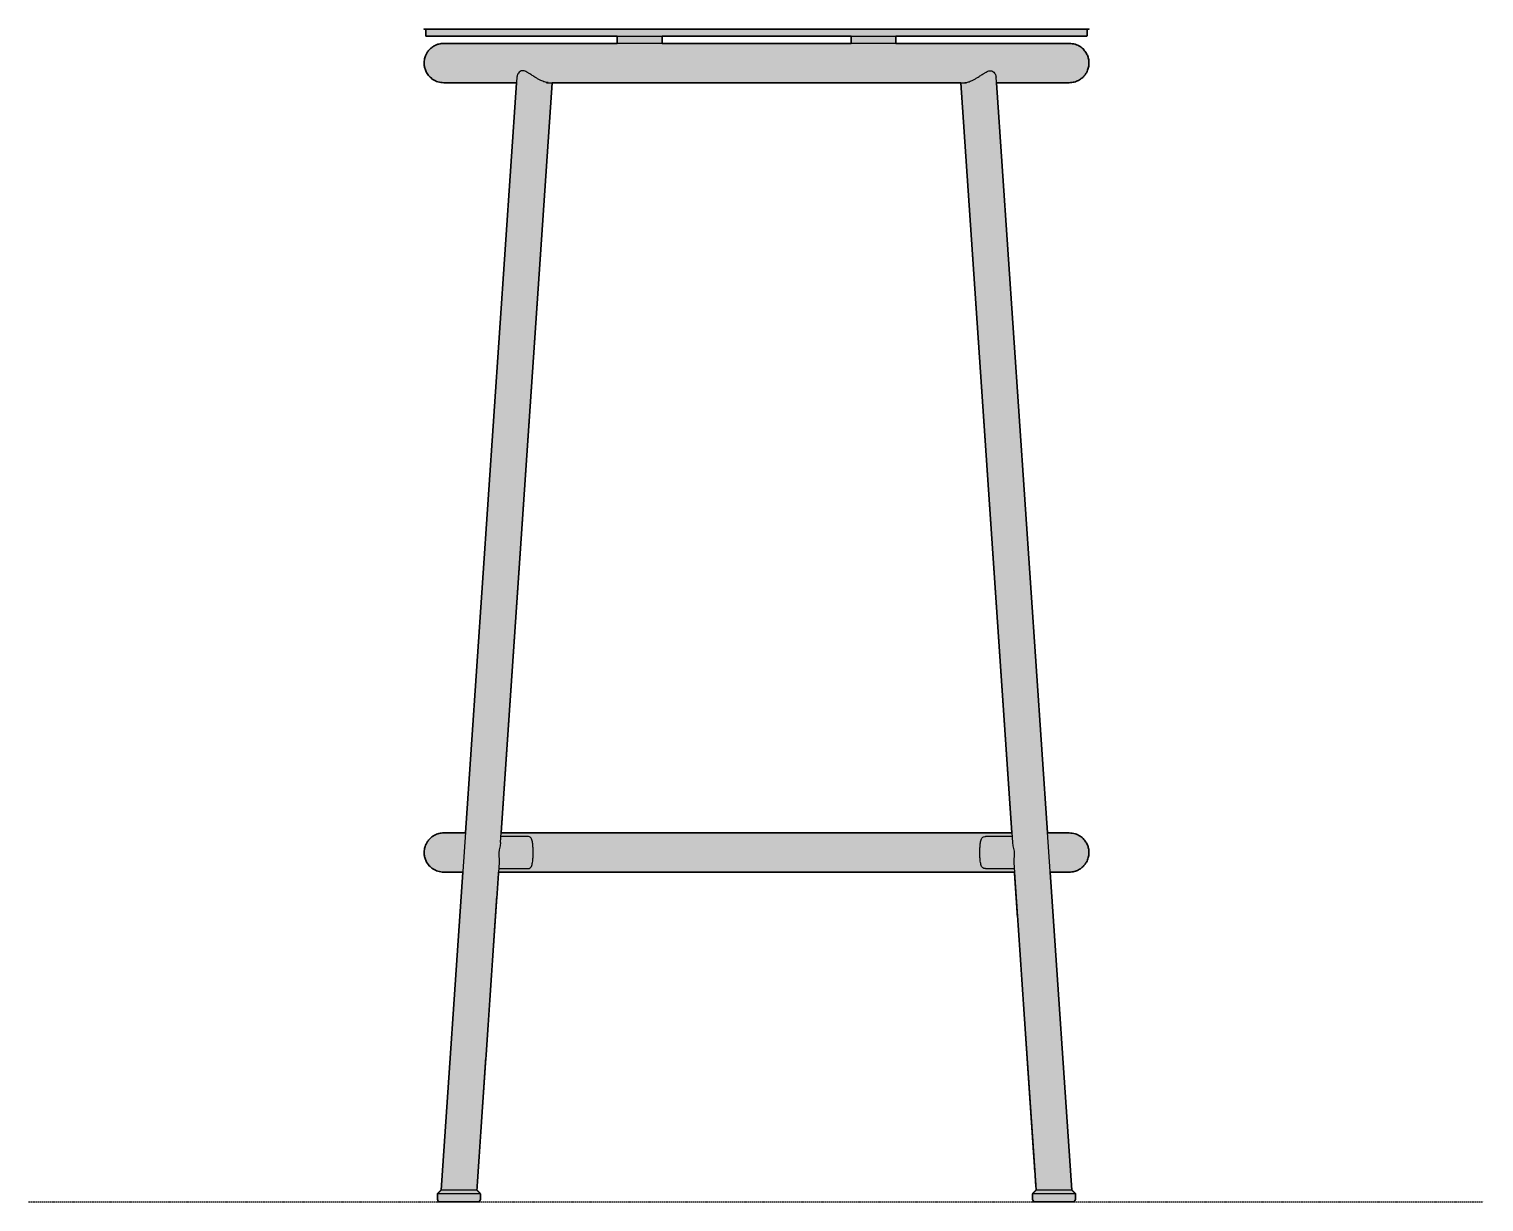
# Model space of a CAD drawing. Header units: millimetres. Extents: x 0 to 1638, y 0 to 657.
# Drawn here: x 0 to 814, y 0 to 657 of the extents above; entities that cross this region are included whole.
import ezdxf

# ---------------------------------------------------------------- set-up
doc = ezdxf.new("R2010")
doc.units = ezdxf.units.MM
doc.linetypes.add('Dots', pattern=[1, 0, -1])
doc.layers.add('Blocks', color=7, linetype='Continuous')
doc.layers.add('Blocks$Fill', color=7, linetype='Continuous', true_color=0xffffff)
for name, color, linetype, lineweight, true_color in [('Blocks$Inner', 7, 'Continuous', 25, 0x007f00), ('Blocks$Outline', 7, 'Continuous', 35, 0xff3f3f), ('Groud', 7, 'Dots', 25, 0x243775)]:
    doc.layers.add(name, color=color, linetype=linetype, lineweight=lineweight, true_color=true_color)

# ---------------------------------------------------------------- blocks, each defined once
blk = doc.blocks.new('Circa Barstool Low Side')
at = {"layer": 'Blocks$Fill'}
h = blk.add_hatch(color=256, dxfattribs=at)
h.paths.add_polyline_path([(551.37, 184.6), (563.49, 6.6), (561.49, 4.6), (561.49, 1.5), (561.49, 1.47), (561.49, 1.43), (561.5, 1.4), (561.5, 1.37), (561.5, 1.33), (561.51, 1.3), (561.51, 1.26), (561.52, 1.23), (561.52, 1.19), (561.53, 1.16), (561.54, 1.12), (561.55, 1.09), (561.56, 1.05), (561.57, 1.02), (561.58, 0.98), (561.6, 0.95), (561.61, 0.91), (561.63, 0.88), (561.64, 0.84), (561.66, 0.81), (561.68, 0.78), (561.7, 0.74), (561.72, 0.71), (561.74, 0.68), (561.76, 0.65), (561.78, 0.62), (561.8, 0.58), (561.83, 0.55), (561.85, 0.52), (561.88, 0.5), (561.9, 0.47), (561.93, 0.44), (561.96, 0.41), (561.99, 0.39), (562.02, 0.36), (562.05, 0.34), (562.08, 0.31), (562.11, 0.29), (562.14, 0.27), (562.17, 0.24), (562.2, 0.22), (562.24, 0.2), (562.27, 0.19), (562.3, 0.17), (562.34, 0.15), (562.37, 0.13), (562.41, 0.12), (562.44, 0.11), (562.47, 0.09), (562.51, 0.08), (562.54, 0.07), (562.58, 0.06), (562.61, 0.05), (562.65, 0.04), (562.68, 0.03), (562.72, 0.03), (562.75, 0.02), (562.79, 0.01), (562.82, 0.01), (562.86, 0.01), (562.89, 0), (562.93, 0), (562.96, 0), (562.99, 0), (583.99, 0), (584.03, 0), (584.06, 0), (584.09, 0), (584.13, 0.01), (584.16, 0.01), (584.2, 0.01), (584.23, 0.02), (584.26, 0.03), (584.3, 0.03), (584.33, 0.04), (584.37, 0.05), (584.4, 0.06), (584.44, 0.07), (584.47, 0.08), (584.51, 0.09), (584.54, 0.11), (584.58, 0.12), (584.61, 0.13), (584.65, 0.15), (584.68, 0.17), (584.71, 0.19), (584.75, 0.2), (584.78, 0.22), (584.81, 0.24), (584.84, 0.27), (584.88, 0.29), (584.91, 0.31), (584.94, 0.34), (584.97, 0.36), (585, 0.39), (585.02, 0.41), (585.05, 0.44), (585.08, 0.47), (585.11, 0.5), (585.13, 0.52), (585.16, 0.55), (585.18, 0.58), (585.2, 0.62), (585.23, 0.65), (585.25, 0.68), (585.27, 0.71), (585.29, 0.74), (585.31, 0.78), (585.32, 0.81), (585.34, 0.84), (585.36, 0.88), (585.37, 0.91), (585.39, 0.95), (585.4, 0.98), (585.41, 1.02), (585.42, 1.05), (585.43, 1.09), (585.44, 1.12), (585.45, 1.16), (585.46, 1.19), (585.47, 1.23), (585.47, 1.26), (585.48, 1.3), (585.48, 1.33), (585.49, 1.37), (585.49, 1.4), (585.49, 1.43), (585.49, 1.47), (585.49, 1.5), (585.49, 4.6), (583.49, 6.6), (571.37, 184.6), (582.05, 184.6), (582.76, 184.65), (583.46, 184.72), (583.81, 184.77), (584.16, 184.82), (584.51, 184.89), (584.68, 184.92), (584.85, 184.96), (585, 185), (585.16, 185.04), (585.31, 185.09), (585.47, 185.14), (585.77, 185.24), (586.07, 185.35), (586.37, 185.48), (586.66, 185.61), (586.95, 185.75), (587.24, 185.9), (587.49, 186.04), (587.74, 186.19), (587.99, 186.34), (588.23, 186.5), (588.47, 186.67), (588.7, 186.84), (588.93, 187.01), (589.15, 187.2), (589.34, 187.37), (589.54, 187.54), (589.72, 187.72), (589.9, 187.9), (590.08, 188.08), (590.26, 188.27), (590.42, 188.47), (590.59, 188.67), (590.73, 188.84), (590.87, 189.02), (591, 189.2), (591.13, 189.39), (591.25, 189.57), (591.37, 189.76), (591.49, 189.95), (591.6, 190.15), (591.7, 190.32), (591.79, 190.49), (591.88, 190.66), (591.96, 190.83), (592.05, 191.01), (592.12, 191.18), (592.2, 191.36), (592.27, 191.54), (592.39, 191.84), (592.49, 192.14), (592.59, 192.45), (592.68, 192.76), (592.75, 193.04), (592.81, 193.32), (592.87, 193.61), (592.92, 193.89), (592.97, 194.24), (593, 194.59), (593.03, 194.94), (593.05, 195.3), (593.05, 195.51), (593.05, 195.72), (593.05, 195.93), (593.04, 196.14), (593.02, 196.35), (593.01, 196.56), (592.99, 196.77), (592.96, 196.98), (592.93, 197.22), (592.89, 197.46), (592.85, 197.7), (592.8, 197.94), (592.74, 198.18), (592.68, 198.42), (592.62, 198.66), (592.55, 198.89), (592.46, 199.16), (592.37, 199.42), (592.27, 199.68), (592.16, 199.94), (592.04, 200.19), (591.92, 200.45), (591.8, 200.7), (591.67, 200.94), (591.51, 201.21), (591.35, 201.48), (591.17, 201.75), (590.99, 202), (590.81, 202.26), (590.61, 202.5), (590.41, 202.75), (590.21, 202.98), (589.97, 203.23), (589.72, 203.48), (589.47, 203.72), (589.21, 203.95), (588.94, 204.17), (588.67, 204.39), (588.38, 204.59), (588.1, 204.79), (587.77, 205), (587.44, 205.19), (587.27, 205.29), (587.11, 205.38), (586.93, 205.47), (586.76, 205.55), (586.59, 205.63), (586.41, 205.71), (586.24, 205.78), (586.06, 205.85), (585.88, 205.92), (585.7, 205.98), (585.52, 206.04), (585.34, 206.1), (585.14, 206.15), (584.94, 206.2), (584.74, 206.25), (584.53, 206.29), (584.12, 206.37), (583.71, 206.43), (583.3, 206.48), (582.05, 206.6), (581.58, 206.6), (569.87, 206.6), (541.28, 626.6), (582.05, 626.6), (582.76, 626.65), (583.46, 626.72), (583.81, 626.77), (584.16, 626.82), (584.51, 626.89), (584.68, 626.92), (584.85, 626.96), (585, 627), (585.16, 627.04), (585.31, 627.09), (585.47, 627.14), (585.77, 627.24), (586.07, 627.35), (586.37, 627.48), (586.66, 627.61), (586.95, 627.75), (587.24, 627.9), (587.49, 628.04), (587.74, 628.19), (587.99, 628.34), (588.23, 628.5), (588.47, 628.67), (588.7, 628.84), (588.93, 629.01), (589.15, 629.2), (589.34, 629.37), (589.54, 629.54), (589.72, 629.72), (589.9, 629.9), (590.08, 630.08), (590.26, 630.27), (590.42, 630.47), (590.59, 630.67), (590.73, 630.84), (590.87, 631.02), (591, 631.2), (591.13, 631.39), (591.25, 631.57), (591.37, 631.76), (591.49, 631.95), (591.6, 632.15), (591.7, 632.32), (591.79, 632.49), (591.88, 632.66), (591.96, 632.83), (592.05, 633.01), (592.12, 633.18), (592.2, 633.36), (592.27, 633.54), (592.39, 633.84), (592.49, 634.14), (592.59, 634.45), (592.68, 634.76), (592.75, 635.04), (592.81, 635.32), (592.87, 635.61), (592.92, 635.89), (592.97, 636.24), (593, 636.59), (593.03, 636.94), (593.05, 637.3), (593.05, 637.51), (593.05, 637.72), (593.05, 637.93), (593.04, 638.14), (593.02, 638.35), (593.01, 638.56), (592.99, 638.77), (592.96, 638.98), (592.93, 639.22), (592.89, 639.46), (592.85, 639.7), (592.8, 639.94), (592.74, 640.18), (592.68, 640.42), (592.62, 640.66), (592.55, 640.89), (592.46, 641.16), (592.37, 641.42), (592.27, 641.68), (592.16, 641.94), (592.04, 642.19), (591.92, 642.45), (591.8, 642.7), (591.67, 642.94), (591.51, 643.21), (591.35, 643.48), (591.17, 643.75), (590.99, 644), (590.81, 644.26), (590.61, 644.5), (590.41, 644.75), (590.21, 644.98), (589.97, 645.23), (589.72, 645.48), (589.47, 645.72), (589.21, 645.95), (588.94, 646.17), (588.67, 646.39), (588.38, 646.59), (588.1, 646.79), (587.77, 647), (587.44, 647.19), (587.27, 647.29), (587.11, 647.38), (586.93, 647.47), (586.76, 647.55), (586.59, 647.63), (586.41, 647.71), (586.24, 647.78), (586.06, 647.85), (585.88, 647.92), (585.7, 647.98), (585.52, 648.04), (585.34, 648.1), (585.14, 648.15), (584.94, 648.2), (584.74, 648.25), (584.53, 648.29), (584.12, 648.37), (583.71, 648.43), (583.3, 648.48), (582.05, 648.6), (484.95, 648.6), (484.95, 652.6), (591.52, 652.6), (591.53, 652.6), (591.54, 652.6), (591.55, 652.6), (591.57, 652.6), (591.58, 652.6), (591.59, 652.6), (591.6, 652.61), (591.61, 652.61), (591.62, 652.61), (591.64, 652.61), (591.65, 652.62), (591.66, 652.62), (591.67, 652.62), (591.68, 652.63), (591.69, 652.63), (591.71, 652.64), (591.72, 652.64), (591.73, 652.64), (591.74, 652.65), (591.75, 652.66), (591.76, 652.66), (591.77, 652.67), (591.78, 652.67), (591.79, 652.68), (591.81, 652.69), (591.82, 652.7), (591.83, 652.7), (591.84, 652.71), (591.85, 652.72), (591.86, 652.73), (591.87, 652.74), (591.87, 652.75), (591.88, 652.76), (591.89, 652.77), (591.9, 652.77), (591.91, 652.78), (591.92, 652.79), (591.93, 652.81), (591.93, 652.82), (591.94, 652.83), (591.95, 652.84), (591.95, 652.85), (591.96, 652.86), (591.97, 652.87), (591.97, 652.88), (591.98, 652.89), (591.98, 652.9), (591.99, 652.92), (591.99, 652.93), (591.99, 652.94), (592, 652.95), (592, 652.96), (592.01, 652.97), (592.01, 652.99), (592.01, 653), (592.01, 653.01), (592.01, 653.02), (592.02, 653.03), (592.02, 653.04), (592.02, 653.06), (592.02, 653.07), (592.02, 653.08), (592.02, 653.09), (592.02, 653.1), (592.02, 656.1), (592.02, 656.11), (592.02, 656.12), (592.02, 656.13), (592.02, 656.14), (592.02, 656.16), (592.02, 656.17), (592.01, 656.18), (592.01, 656.19), (592.01, 656.2), (592.01, 656.21), (592.01, 656.23), (592, 656.24), (592, 656.25), (591.99, 656.26), (591.99, 656.27), (591.99, 656.28), (591.98, 656.3), (591.98, 656.31), (591.97, 656.32), (591.97, 656.33), (591.96, 656.34), (591.95, 656.35), (591.95, 656.36), (591.94, 656.37), (591.93, 656.38), (591.93, 656.39), (591.92, 656.41), (591.91, 656.42), (591.9, 656.43), (591.89, 656.43), (591.88, 656.44), (591.87, 656.45), (591.87, 656.46), (591.86, 656.47), (591.85, 656.48), (591.84, 656.49), (591.83, 656.5), (591.82, 656.5), (591.81, 656.51), (591.79, 656.52), (591.78, 656.53), (591.77, 656.53), (591.76, 656.54), (591.75, 656.54), (591.74, 656.55), (591.73, 656.56), (591.72, 656.56), (591.71, 656.56), (591.69, 656.57), (591.68, 656.57), (591.67, 656.58), (591.66, 656.58), (591.65, 656.58), (591.64, 656.59), (591.62, 656.59), (591.61, 656.59), (591.6, 656.59), (591.59, 656.6), (591.58, 656.6), (591.57, 656.6), (591.55, 656.6), (591.54, 656.6), (591.53, 656.6), (591.52, 656.6), (222.52, 656.6), (222.51, 656.6), (222.5, 656.6), (222.49, 656.6), (222.48, 656.6), (222.46, 656.6), (222.45, 656.6), (222.44, 656.59), (222.43, 656.59), (222.42, 656.59), (222.41, 656.59), (222.4, 656.58), (222.38, 656.58), (222.37, 656.58), (222.36, 656.57), (222.35, 656.57), (222.34, 656.56), (222.33, 656.56), (222.31, 656.56), (222.3, 656.55), (222.29, 656.54), (222.28, 656.54), (222.27, 656.53), (222.26, 656.53), (222.25, 656.52), (222.24, 656.51), (222.23, 656.5), (222.22, 656.5), (222.21, 656.49), (222.2, 656.48), (222.19, 656.47), (222.18, 656.46), (222.17, 656.45), (222.16, 656.44), (222.15, 656.43), (222.14, 656.43), (222.13, 656.42), (222.13, 656.41), (222.12, 656.39), (222.11, 656.38), (222.1, 656.37), (222.1, 656.36), (222.09, 656.35), (222.08, 656.34), (222.08, 656.33), (222.07, 656.32), (222.07, 656.31), (222.06, 656.3), (222.06, 656.28), (222.05, 656.27), (222.05, 656.26), (222.04, 656.25), (222.04, 656.24), (222.04, 656.23), (222.03, 656.21), (222.03, 656.2), (222.03, 656.19), (222.03, 656.18), (222.03, 656.17), (222.02, 656.16), (222.02, 656.14), (222.02, 656.13), (222.02, 656.12), (222.02, 656.11), (222.02, 656.1), (222.02, 653.1), (222.02, 653.09), (222.02, 653.08), (222.02, 653.07), (222.02, 653.06), (222.02, 653.04), (222.03, 653.03), (222.03, 653.02), (222.03, 653.01), (222.03, 653), (222.03, 652.99), (222.04, 652.97), (222.04, 652.96), (222.04, 652.95), (222.05, 652.94), (222.05, 652.93), (222.06, 652.92), (222.06, 652.9), (222.07, 652.89), (222.07, 652.88), (222.08, 652.87), (222.08, 652.86), (222.09, 652.85), (222.1, 652.84), (222.1, 652.83), (222.11, 652.82), (222.12, 652.81), (222.13, 652.79), (222.13, 652.78), (222.14, 652.77), (222.15, 652.77), (222.16, 652.76), (222.17, 652.75), (222.18, 652.74), (222.19, 652.73), (222.2, 652.72), (222.21, 652.71), (222.22, 652.7), (222.23, 652.7), (222.24, 652.69), (222.25, 652.68), (222.26, 652.67), (222.27, 652.67), (222.28, 652.66), (222.29, 652.66), (222.3, 652.65), (222.31, 652.64), (222.33, 652.64), (222.34, 652.64), (222.35, 652.63), (222.36, 652.63), (222.37, 652.62), (222.38, 652.62), (222.4, 652.62), (222.41, 652.61), (222.42, 652.61), (222.43, 652.61), (222.44, 652.61), (222.45, 652.6), (222.46, 652.6), (222.48, 652.6), (222.49, 652.6), (222.5, 652.6), (222.51, 652.6), (222.52, 652.6), (329.15, 652.6), (329.15, 648.6), (232.05, 648.6), (231.34, 648.55), (230.64, 648.48), (230.29, 648.43), (229.94, 648.38), (229.59, 648.31), (229.42, 648.28), (229.25, 648.24), (229.1, 648.2), (228.94, 648.16), (228.79, 648.11), (228.63, 648.06), (228.33, 647.96), (228.03, 647.85), (227.73, 647.72), (227.44, 647.59), (227.15, 647.45), (226.86, 647.3), (226.61, 647.16), (226.36, 647.01), (226.11, 646.86), (225.87, 646.7), (225.63, 646.53), (225.4, 646.36), (225.17, 646.19), (224.95, 646), (224.76, 645.83), (224.57, 645.66), (224.38, 645.48), (224.2, 645.3), (224.02, 645.12), (223.85, 644.93), (223.68, 644.73), (223.51, 644.53), (223.37, 644.36), (223.24, 644.18), (223.1, 644), (222.97, 643.81), (222.85, 643.63), (222.73, 643.44), (222.61, 643.25), (222.5, 643.05), (222.4, 642.88), (222.31, 642.71), (222.22, 642.54), (222.14, 642.37), (222.06, 642.19), (221.98, 642.02), (221.9, 641.84), (221.83, 641.66), (221.71, 641.36), (221.61, 641.06), (221.51, 640.75), (221.42, 640.44), (221.35, 640.16), (221.29, 639.88), (221.23, 639.59), (221.18, 639.31), (221.13, 638.96), (221.1, 638.61), (221.07, 638.26), (221.05, 637.9), (221.05, 637.69), (221.05, 637.48), (221.06, 637.27), (221.06, 637.06), (221.08, 636.85), (221.09, 636.64), (221.11, 636.43), (221.14, 636.22), (221.17, 635.98), (221.21, 635.74), (221.25, 635.5), (221.3, 635.26), (221.36, 635.02), (221.42, 634.78), (221.48, 634.54), (221.55, 634.31), (221.64, 634.04), (221.73, 633.78), (221.84, 633.52), (221.94, 633.26), (222.06, 633.01), (222.18, 632.75), (222.3, 632.5), (222.43, 632.26), (222.59, 631.99), (222.76, 631.72), (222.93, 631.45), (223.11, 631.2), (223.29, 630.94), (223.49, 630.7), (223.69, 630.45), (223.89, 630.22), (224.13, 629.97), (224.38, 629.72), (224.63, 629.48), (224.89, 629.25), (225.16, 629.03), (225.43, 628.81), (225.72, 628.61), (226, 628.41), (226.33, 628.2), (226.66, 628.01), (226.83, 627.91), (227, 627.82), (227.17, 627.73), (227.34, 627.65), (227.51, 627.57), (227.69, 627.49), (227.86, 627.42), (228.04, 627.35), (228.22, 627.28), (228.4, 627.22), (228.58, 627.16), (228.76, 627.1), (228.96, 627.05), (229.16, 627), (229.37, 626.95), (229.57, 626.91), (229.98, 626.83), (230.39, 626.77), (230.8, 626.72), (232.05, 626.6), (232.48, 626.6), (272.76, 626.6), (244.17, 206.6), (232.05, 206.6), (231.34, 206.55), (230.64, 206.48), (230.29, 206.43), (229.94, 206.38), (229.59, 206.31), (229.42, 206.28), (229.25, 206.24), (229.1, 206.2), (228.94, 206.16), (228.79, 206.11), (228.63, 206.06), (228.33, 205.96), (228.03, 205.85), (227.73, 205.72), (227.44, 205.59), (227.15, 205.45), (226.86, 205.3), (226.61, 205.16), (226.36, 205.01), (226.11, 204.86), (225.87, 204.7), (225.63, 204.53), (225.4, 204.36), (225.17, 204.19), (224.95, 204), (224.76, 203.83), (224.57, 203.66), (224.38, 203.48), (224.2, 203.3), (224.02, 203.12), (223.85, 202.93), (223.68, 202.73), (223.51, 202.53), (223.37, 202.36), (223.24, 202.18), (223.1, 202), (222.97, 201.81), (222.85, 201.63), (222.73, 201.44), (222.61, 201.25), (222.5, 201.05), (222.4, 200.88), (222.31, 200.71), (222.22, 200.54), (222.14, 200.37), (222.06, 200.19), (221.98, 200.02), (221.9, 199.84), (221.83, 199.66), (221.71, 199.36), (221.61, 199.06), (221.51, 198.75), (221.42, 198.44), (221.35, 198.16), (221.29, 197.88), (221.23, 197.59), (221.18, 197.31), (221.13, 196.96), (221.1, 196.61), (221.07, 196.26), (221.05, 195.9), (221.05, 195.69), (221.05, 195.48), (221.06, 195.27), (221.06, 195.06), (221.08, 194.85), (221.09, 194.64), (221.11, 194.43), (221.14, 194.22), (221.17, 193.98), (221.21, 193.74), (221.25, 193.5), (221.3, 193.26), (221.36, 193.02), (221.42, 192.78), (221.48, 192.54), (221.55, 192.31), (221.64, 192.04), (221.73, 191.78), (221.84, 191.52), (221.94, 191.26), (222.06, 191.01), (222.18, 190.75), (222.3, 190.5), (222.43, 190.26), (222.59, 189.99), (222.76, 189.72), (222.93, 189.45), (223.11, 189.2), (223.29, 188.94), (223.49, 188.7), (223.69, 188.45), (223.89, 188.22), (224.13, 187.97), (224.38, 187.72), (224.63, 187.48), (224.89, 187.25), (225.16, 187.03), (225.43, 186.81), (225.72, 186.61), (226, 186.41), (226.33, 186.2), (226.66, 186.01), (226.83, 185.91), (227, 185.82), (227.17, 185.73), (227.34, 185.65), (227.51, 185.57), (227.69, 185.49), (227.86, 185.42), (228.04, 185.35), (228.22, 185.28), (228.4, 185.22), (228.58, 185.16), (228.76, 185.1), (228.96, 185.05), (229.16, 185), (229.37, 184.95), (229.57, 184.91), (229.98, 184.83), (230.39, 184.77), (230.8, 184.72), (232.05, 184.6), (232.48, 184.6), (242.67, 184.6), (230.55, 6.6), (228.55, 4.6), (228.55, 1.5), (228.55, 1.47), (228.55, 1.43), (228.55, 1.4), (228.56, 1.37), (228.56, 1.33), (228.56, 1.3), (228.57, 1.26), (228.58, 1.23), (228.58, 1.19), (228.59, 1.16), (228.6, 1.12), (228.61, 1.09), (228.62, 1.05), (228.63, 1.02), (228.64, 0.98), (228.66, 0.95), (228.67, 0.91), (228.69, 0.88), (228.7, 0.84), (228.72, 0.81), (228.74, 0.78), (228.75, 0.74), (228.77, 0.71), (228.8, 0.68), (228.82, 0.65), (228.84, 0.62), (228.86, 0.58), (228.89, 0.55), (228.91, 0.52), (228.94, 0.5), (228.96, 0.47), (228.99, 0.44), (229.02, 0.41), (229.05, 0.39), (229.08, 0.36), (229.11, 0.34), (229.14, 0.31), (229.17, 0.29), (229.2, 0.27), (229.23, 0.24), (229.26, 0.22), (229.3, 0.2), (229.33, 0.19), (229.36, 0.17), (229.4, 0.15), (229.43, 0.13), (229.46, 0.12), (229.5, 0.11), (229.53, 0.09), (229.57, 0.08), (229.6, 0.07), (229.64, 0.06), (229.67, 0.05), (229.71, 0.04), (229.74, 0.03), (229.78, 0.03), (229.81, 0.02), (229.85, 0.01), (229.88, 0.01), (229.92, 0.01), (229.95, 0), (229.98, 0), (230.02, 0), (230.05, 0), (251.05, 0), (251.08, 0), (251.12, 0), (251.15, 0), (251.19, 0.01), (251.22, 0.01), (251.25, 0.01), (251.29, 0.02), (251.32, 0.03), (251.36, 0.03), (251.39, 0.04), (251.43, 0.05), (251.46, 0.06), (251.5, 0.07), (251.53, 0.08), (251.57, 0.09), (251.6, 0.11), (251.64, 0.12), (251.67, 0.13), (251.71, 0.15), (251.74, 0.17), (251.77, 0.19), (251.81, 0.2), (251.84, 0.22), (251.87, 0.24), (251.9, 0.27), (251.93, 0.29), (251.97, 0.31), (252, 0.34), (252.03, 0.36), (252.06, 0.39), (252.08, 0.41), (252.11, 0.44), (252.14, 0.47), (252.16, 0.5), (252.19, 0.52), (252.22, 0.55), (252.24, 0.58), (252.26, 0.62), (252.28, 0.65), (252.31, 0.68), (252.33, 0.71), (252.35, 0.74), (252.37, 0.78), (252.38, 0.81), (252.4, 0.84), (252.42, 0.88), (252.43, 0.91), (252.45, 0.95), (252.46, 0.98), (252.47, 1.02), (252.48, 1.05), (252.49, 1.09), (252.5, 1.12), (252.51, 1.16), (252.52, 1.19), (252.53, 1.23), (252.53, 1.26), (252.54, 1.3), (252.54, 1.33), (252.54, 1.37), (252.55, 1.4), (252.55, 1.43), (252.55, 1.47), (252.55, 1.5), (252.55, 4.6), (250.55, 6.6), (262.67, 184.6)], flags=0)
h.paths.add_polyline_path([(459.95, 652.6), (459.95, 648.6), (354.15, 648.6), (354.15, 652.6)], flags=0)
h.paths.add_polyline_path([(549.87, 206.6), (264.17, 206.6), (292.76, 626.6), (521.28, 626.6)], flags=0)
at = {"layer": 'Blocks$Inner'}
for p, q in [((222.02, 656.1), (222.02, 653.1)), ((591.52, 656.6), (222.52, 656.6)), ((222.52, 652.6), (591.52, 652.6)), ((329.15, 652.6), (329.15, 648.6)), ((354.15, 648.6), (354.15, 652.6)), ((459.95, 652.6), (459.95, 648.6)), ((484.95, 648.6), (484.95, 652.6)), ((592.02, 653.1), (592.02, 656.1)), ((582.05, 648.6), (232.05, 648.6)), ((263.8, 201.17), (292.76, 626.6)), ((521.28, 626.6), (550.24, 201.17)), ((278.79, 204.6), (264.03, 204.6)), ((550.01, 204.6), (535.25, 204.6)), ((262.81, 186.6), (278.81, 186.6)), ((535.24, 186.6), (551.24, 186.6)), ((252.55, 4.6), (228.55, 4.6)), ((230.05, 0), (251.05, 0)), ((585.49, 4.6), (561.49, 4.6)), ((562.99, 0), (583.99, 0))]:
    blk.add_line(p, q, dxfattribs=at)
for points in [[(272.98, 629.72), (230.55, 6.6)], [(583.49, 6.6), (541.07, 629.68)], [(263.04, 190.03), (250.55, 6.6), (230.55, 6.6), (228.55, 4.6), (228.55, 1.5)], [(551, 190.03), (563.49, 6.6), (561.49, 4.6), (561.49, 1.5)], [(252.55, 1.5), (252.55, 4.6), (250.55, 6.6)], [(585.49, 1.5), (585.49, 4.6), (583.49, 6.6), (563.49, 6.6)]]:
    blk.add_lwpolyline(points, dxfattribs=at)
for centre, radius, start, end in [((222.52, 656.1), 0.5, 90, 180), ((222.52, 653.1), 0.5, 180, 270), ((591.52, 656.1), 0.5, 0, 90), ((591.52, 653.1), 0.5, 270, 0), ((230.05, 1.5), 1.5, 180, 270), ((251.05, 1.5), 1.5, 270, 0), ((562.99, 1.5), 1.5, 180, 270), ((583.99, 1.5), 1.5, 270, 0)]:
    blk.add_arc(centre, radius, start, end, dxfattribs=at)
for points, knots in [([(232.05, 648.6), (231.11, 648.53), (229.31, 648.4), (226.89, 647.41), (224.97, 646.11), (223.52, 644.64), (222.5, 643.15), (221.83, 641.75), (221.41, 640.49), (221.15, 639.23), (221.02, 637.81), (221.1, 636.13), (221.52, 634.2), (222.4, 632.14), (223.88, 630.08), (226.01, 628.26), (228.8, 626.88), (230.94, 626.7), (232.05, 626.6)], [351.998969, 351.998969, 351.998969, 351.998969, 352.080797, 352.15522, 352.222227, 352.28181, 352.333961, 352.378672, 352.415937, 352.449526, 352.49039, 352.53922, 352.596008, 352.660746, 352.733423, 352.814028, 352.902548, 352.998969, 352.998969, 352.998969, 352.998969]), ([(582.05, 626.6), (582.99, 626.67), (584.79, 626.8), (587.21, 627.79), (589.13, 629.09), (590.58, 630.56), (591.6, 632.05), (592.27, 633.45), (592.69, 634.71), (592.95, 635.97), (593.08, 637.39), (593, 639.07), (592.58, 641), (591.7, 643.06), (590.22, 645.12), (588.09, 646.94), (585.3, 648.32), (583.16, 648.5), (582.05, 648.6)], [1, 1, 1, 1, 1.081828, 1.15625, 1.223258, 1.282841, 1.334992, 1.379702, 1.416968, 1.450556, 1.49142, 1.54025, 1.597039, 1.661776, 1.734453, 1.815058, 1.903578, 2, 2, 2, 2]), ([(290.52, 626.63), (290.47, 626.62), (289.95, 626.53), (288.48, 626.92), (286.58, 627.67), (284.85, 628.58), (283.25, 629.54), (281.56, 630.64), (279.95, 631.71), (278.31, 632.71), (276.77, 633.37), (275.24, 633.28), (274.19, 632.53), (273.5, 631.56), (273.1, 630.62), (273.02, 630.02), (272.98, 629.73)], [0, 0, 0, 0, 0.0113554, 0.1087216, 0.2035363, 0.2686926, 0.3337868, 0.4150258, 0.4960777, 0.5586659, 0.6505908, 0.7175212, 0.8032209, 0.8755764, 0.9372975, 1, 1, 1, 1]), ([(523.52, 626.63), (523.58, 626.62), (524.09, 626.53), (525.56, 626.92), (527.46, 627.67), (529.19, 628.58), (530.79, 629.54), (532.48, 630.64), (534.09, 631.71), (535.73, 632.71), (537.27, 633.37), (538.8, 633.28), (539.86, 632.53), (540.54, 631.56), (540.94, 630.62), (541.02, 630.02), (541.07, 629.73)], [0, 0, 0, 0, 0.0113554, 0.1087216, 0.2035363, 0.2686926, 0.3337868, 0.4150258, 0.4960777, 0.5586659, 0.6505908, 0.7175212, 0.8032209, 0.8755764, 0.9372975, 1, 1, 1, 1]), ([(232.05, 626.6), (232.13, 626.6), (232.29, 626.6), (233.55, 626.6), (235.42, 626.6), (237.86, 626.6), (240.98, 626.6), (244.81, 626.6), (249.34, 626.6), (254.1, 626.6), (258.95, 626.6), (263.76, 626.6), (268.32, 626.6), (271.37, 626.6), (272.76, 626.6)], [352.998969, 352.998969, 352.998969, 352.998969, 353.099326, 353.19539, 353.287161, 353.374639, 353.457823, 353.555758, 353.646985, 353.731504, 353.809314, 353.880415, 353.944806, 353.998969, 353.998969, 353.998969, 353.998969]), ([(289.54, 626.6), (290.19, 626.6), (292.46, 626.6), (298.22, 626.6), (307.02, 626.6), (318.18, 626.6), (329.83, 626.6), (341.89, 626.6), (354.28, 626.6), (366.92, 626.6), (379.73, 626.6), (391.87, 626.6), (403.37, 626.6), (414.31, 626.6), (425.56, 626.6), (437.07, 626.6), (448.76, 626.6), (460.59, 626.6), (472.47, 626.6), (484.31, 626.6), (496.02, 626.6), (506.88, 626.6), (516.45, 626.6), (521.95, 626.6), (524.51, 626.6)], [0, 0, 0, 0, 0.010316, 0.035992, 0.087356, 0.138748, 0.190129, 0.241335, 0.292349, 0.343171, 0.3938, 0.444253, 0.485397, 0.527843, 0.571593, 0.616646, 0.663001, 0.71066, 0.759621, 0.809885, 0.861452, 0.914418, 0.960166, 1, 1, 1, 1]), ([(541.28, 626.6), (541.99, 626.6), (545.66, 626.6), (551.59, 626.6), (558.99, 626.6), (565.57, 626.6), (571.25, 626.6), (575.5, 626.6), (578.52, 626.6), (580.52, 626.6), (581.81, 626.6), (581.97, 626.6), (582.05, 626.6)], [0, 0, 0, 0, 0.026701, 0.136768, 0.250154, 0.366861, 0.486886, 0.61023, 0.70493, 0.801498, 0.899933, 1, 1, 1, 1]), ([(232.05, 206.6), (231.11, 206.53), (229.31, 206.4), (226.89, 205.41), (224.97, 204.11), (223.52, 202.64), (222.5, 201.15), (221.83, 199.75), (221.41, 198.49), (221.15, 197.23), (221.02, 195.81), (221.1, 194.13), (221.52, 192.2), (222.4, 190.14), (223.88, 188.08), (226.01, 186.26), (228.8, 184.88), (230.94, 184.7), (232.05, 184.6)], [1, 1, 1, 1, 1.081828, 1.15625, 1.223258, 1.282841, 1.334992, 1.379702, 1.416968, 1.450556, 1.49142, 1.54025, 1.597039, 1.661776, 1.734453, 1.815058, 1.903578, 2, 2, 2, 2]), ([(244.17, 206.6), (243.07, 206.6), (240.34, 206.6), (237.05, 206.6), (234.22, 206.6), (232.4, 206.6), (232.17, 206.6), (232.05, 206.6)], [0, 0, 0, 0, 0.138457, 0.34594, 0.558691, 0.776712, 1, 1, 1, 1]), ([(549.87, 206.6), (548.35, 206.6), (545.31, 206.6), (540.46, 206.6), (535.47, 206.6), (528.62, 206.6), (519.51, 206.6), (507.76, 206.6), (495.33, 206.6), (482.49, 206.6), (469.57, 206.6), (458.85, 206.6), (450.43, 206.6), (444.29, 206.6), (438.26, 206.6), (432.28, 206.6), (426.03, 206.6), (419.13, 206.6), (411.3, 206.6), (402.5, 206.6), (392.75, 206.6), (382.1, 206.6), (370.61, 206.6), (359.49, 206.6), (348.9, 206.6), (338.98, 206.6), (328.82, 206.6), (318.52, 206.6), (308.17, 206.6), (297.89, 206.6), (287.78, 206.6), (278.7, 206.6), (270.75, 206.6), (266.33, 206.6), (264.17, 206.6)], [0, 0, 0, 0, 0.0233979, 0.046594, 0.0686944, 0.0908017, 0.1350271, 0.17928, 0.2235605, 0.2674009, 0.3094261, 0.3495464, 0.3688956, 0.3877683, 0.4061644, 0.4240841, 0.4421138, 0.4627238, 0.4861897, 0.5125111, 0.5416879, 0.5737199, 0.6086068, 0.6463484, 0.6765311, 0.7083199, 0.7417145, 0.7767151, 0.8133214, 0.8515334, 0.8913511, 0.9327742, 0.9670721, 1, 1, 1, 1]), ([(282.05, 195.6), (282.04, 196.47), (282.02, 198.21), (281.81, 200.74), (281.47, 202.48), (280.97, 203.61), (280.37, 204.25), (279.69, 204.61), (278.98, 204.56), (278.79, 204.55)], [1, 1, 1, 1, 1.174319, 1.347981, 1.579009, 1.694962, 1.8142, 1.948409, 2, 2, 2, 2]), ([(531.99, 195.6), (532, 196.47), (532.03, 198.21), (532.24, 200.74), (532.57, 202.48), (533.07, 203.61), (533.67, 204.25), (534.36, 204.61), (535.06, 204.56), (535.25, 204.55)], [1, 1, 1, 1, 1.174319, 1.347981, 1.579009, 1.694962, 1.8142, 1.948409, 2, 2, 2, 2]), ([(582.05, 206.6), (581.96, 206.6), (581.79, 206.6), (580.42, 206.6), (578.4, 206.6), (575.73, 206.6), (572.91, 206.6), (570.76, 206.6), (569.87, 206.6)], [2, 2, 2, 2, 2.194843, 2.381355, 2.559104, 2.728088, 2.888307, 3, 3, 3, 3]), ([(582.05, 184.6), (582.99, 184.67), (584.79, 184.8), (587.21, 185.79), (589.13, 187.09), (590.58, 188.56), (591.6, 190.05), (592.27, 191.45), (592.69, 192.71), (592.95, 193.97), (593.08, 195.39), (593, 197.07), (592.58, 199), (591.7, 201.06), (590.22, 203.12), (588.09, 204.94), (585.3, 206.32), (583.16, 206.5), (582.05, 206.6)], [1, 1, 1, 1, 1.081828, 1.15625, 1.223258, 1.282841, 1.334992, 1.379702, 1.416968, 1.450556, 1.49142, 1.54025, 1.597039, 1.661776, 1.734453, 1.815058, 1.903578, 2, 2, 2, 2]), ([(262.87, 195.6), (262.85, 195.09), (262.82, 193.86), (263, 192.21), (263.09, 190.91), (263.04, 190.28), (263.02, 190.07)], [1, 1, 1, 1, 1.23677, 1.568029, 1.85375, 2, 2, 2, 2]), ([(263.78, 201.14), (263.77, 200.96), (263.72, 200.03), (263.32, 198.48), (262.96, 196.67), (262.89, 195.84), (262.87, 195.6)], [0, 0, 0, 0, 0.1242673, 0.6349726, 0.8937002, 1, 1, 1, 1]), ([(278.81, 186.63), (279.17, 186.65), (280.1, 186.69), (281.01, 187.5), (281.52, 188.89), (281.81, 190.66), (281.97, 192.41), (282.04, 194.14), (282.05, 195.29), (282.05, 195.6)], [0, 0, 0, 0, 0.106435, 0.274397, 0.52013, 0.642231, 0.769031, 0.937316, 1, 1, 1, 1]), ([(535.23, 186.63), (534.87, 186.65), (533.95, 186.69), (533.03, 187.5), (532.52, 188.89), (532.24, 190.66), (532.07, 192.41), (532, 194.14), (531.99, 195.29), (531.99, 195.6)], [0, 0, 0, 0, 0.106435, 0.274397, 0.52013, 0.642231, 0.769031, 0.937316, 1, 1, 1, 1]), ([(550.27, 201.14), (550.28, 200.96), (550.32, 200.03), (550.72, 198.48), (551.08, 196.67), (551.16, 195.84), (551.18, 195.6)], [0, 0, 0, 0, 0.124267, 0.634973, 0.8937, 1, 1, 1, 1]), ([(551.18, 195.6), (551.19, 195.09), (551.22, 193.86), (551.05, 192.21), (550.95, 190.91), (551.01, 190.28), (551.02, 190.07)], [1, 1, 1, 1, 1.23677, 1.568029, 1.85375, 2, 2, 2, 2]), ([(232.05, 184.6), (232.13, 184.6), (232.29, 184.6), (233.55, 184.6), (235.41, 184.6), (237.88, 184.6), (240.26, 184.6), (242.07, 184.6), (242.67, 184.6)], [2, 2, 2, 2, 2.200428, 2.392282, 2.575563, 2.750269, 2.9164, 3, 3, 3, 3]), ([(262.67, 184.6), (263.1, 184.6), (264.97, 184.6), (268.43, 184.6), (272.91, 184.6), (277.35, 184.6), (281.88, 184.6), (286.59, 184.6), (291.47, 184.6), (298.21, 184.6), (307.03, 184.6), (318.18, 184.6), (329.83, 184.6), (341.89, 184.6), (354.28, 184.6), (366.92, 184.6), (379.73, 184.6), (391.87, 184.6), (403.37, 184.6), (414.31, 184.6), (425.56, 184.6), (437.07, 184.6), (448.76, 184.6), (460.59, 184.6), (472.47, 184.6), (484.31, 184.6), (496.02, 184.6), (506.89, 184.6), (516.93, 184.6), (526.17, 184.6), (535.09, 184.6), (543.65, 184.6), (548.77, 184.6), (551.37, 184.6)], [0, 0, 0, 0, 0.006889, 0.029983, 0.050671, 0.070135, 0.089603, 0.109077, 0.128556, 0.148041, 0.18702, 0.22602, 0.265012, 0.303872, 0.342585, 0.381152, 0.419573, 0.457861, 0.489084, 0.521296, 0.554497, 0.588687, 0.623865, 0.660032, 0.697187, 0.735332, 0.774464, 0.814659, 0.849376, 0.885284, 0.922383, 0.960673, 1, 1, 1, 1]), ([(571.37, 184.6), (572.88, 184.6), (575.64, 184.6), (578.51, 184.6), (580.52, 184.6), (581.81, 184.6), (581.97, 184.6), (582.05, 184.6)], [0, 0, 0, 0, 0.225812, 0.413911, 0.605721, 0.80124, 1, 1, 1, 1])]:
    blk.add_open_spline(points, degree=3, knots=knots, dxfattribs=at)
at = {"layer": 'Blocks$Outline'}
for points in [[(329.15, 652.6), (329.15, 648.6)], [(354.15, 648.6), (354.15, 652.6)], [(459.95, 652.6), (459.95, 648.6)], [(484.95, 648.6), (484.95, 652.6)], [(272.76, 626.6), (244.17, 206.6)], [(264.17, 206.6), (292.76, 626.6)], [(521.28, 626.6), (549.87, 206.6)], [(569.87, 206.6), (541.28, 626.6)], [(242.67, 184.6), (230.55, 6.6)], [(583.49, 6.6), (571.37, 184.6)]]:
    blk.add_lwpolyline(points, dxfattribs=at)
for points, weights, knots in [([(592.02, 653.1), (592.02, 654.6), (592.02, 656.1), (592.02, 656.6), (591.52, 656.6), (407.02, 656.6), (222.52, 656.6), (222.02, 656.6), (222.02, 656.1), (222.02, 654.6), (222.02, 653.1), (222.02, 652.6), (222.52, 652.6), (275.84, 652.6), (329.15, 652.6)], [1, 1, 1, 0.707106781187, 1, 1, 1, 0.707106781187, 1, 1, 1, 0.707106781187, 1, 1, 1], [374.356194, 374.356194, 374.356194, 377.356194, 377.356194, 378.141593, 378.141593, 747.141593, 747.141593, 747.926991, 747.926991, 750.926991, 750.926991, 751.712389, 751.712389, 858.345576, 858.345576, 858.345576]), ([(484.95, 652.6), (538.24, 652.6), (591.52, 652.6), (592.02, 652.6), (592.02, 653.1)], [1, 1, 1, 0.707106781187, 1], [1014.142781, 1014.142781, 1014.142781, 1120.712389, 1120.712389, 1121.497787, 1121.497787, 1121.497787]), ([(551.37, 184.6), (557.43, 95.6), (563.49, 6.6), (562.49, 5.6), (561.49, 4.6), (561.49, 3.05), (561.49, 1.5), (561.49, 0), (562.99, 0), (573.49, 0), (583.99, 0), (585.49, 0), (585.49, 1.5), (585.49, 3.05), (585.49, 4.6), (584.49, 5.6), (583.49, 6.6)], [1, 1, 1, 1, 1, 1, 1, 0.707106781187, 1, 1, 1, 0.707106781187, 1, 1, 1, 1, 1], [5.444812, 5.444812, 5.444812, 183.856921, 183.856921, 186.685348, 186.685348, 189.785348, 189.785348, 192.141542, 192.141542, 213.141542, 213.141542, 215.497737, 215.497737, 218.597737, 218.597737, 221.426164, 221.426164, 221.426164]), ([(230.55, 6.6), (229.55, 5.6), (228.55, 4.6), (228.55, 3.05), (228.55, 1.5), (228.55, 0), (230.05, 0), (240.55, 0), (251.05, 0), (252.55, 0), (252.55, 1.5), (252.55, 3.05), (252.55, 4.6), (251.55, 5.6), (250.55, 6.6)], [1, 1, 1, 1, 1, 0.707106781187, 1, 1, 1, 0.707106781187, 1, 1, 1, 1, 1], [20, 20, 20, 22.828427, 22.828427, 25.928427, 25.928427, 28.284622, 28.284622, 49.284621, 49.284621, 51.640816, 51.640816, 54.740816, 54.740816, 57.569243, 57.569243, 57.569243])]:
    blk.add_rational_spline(points, weights, degree=2, knots=knots, dxfattribs=at)
for points, degree in [([(354.15, 652.6), (407.05, 652.6), (459.95, 652.6)], 2), ([(459.95, 648.6), (424.69, 648.6), (389.42, 648.6), (354.15, 648.6)], 3), ([(250.55, 6.6), (256.61, 95.6), (262.67, 184.6)], 2)]:
    blk.add_open_spline(points, degree=degree, dxfattribs=at)
for points, knots in [([(329.15, 648.6), (296.79, 648.6), (264.42, 648.6), (232.05, 648.6), (231.11, 648.53), (229.31, 648.4), (226.89, 647.41), (224.97, 646.11), (223.52, 644.64), (222.5, 643.15), (221.83, 641.75), (221.41, 640.49), (221.15, 639.23), (221.02, 637.81), (221.1, 636.13), (221.52, 634.2), (222.4, 632.14), (223.88, 630.08), (226.01, 628.26), (228.8, 626.88), (230.94, 626.7), (232.05, 626.6), (232.13, 626.6), (232.29, 626.6), (233.55, 626.6), (235.42, 626.6), (237.86, 626.6), (240.98, 626.6), (244.81, 626.6), (249.34, 626.6), (254.1, 626.6), (258.95, 626.6), (263.76, 626.6), (268.32, 626.6), (271.37, 626.6), (272.76, 626.6)], [254.894887, 254.894887, 254.894887, 254.894887, 351.998969, 351.998969, 351.998969, 352.080797, 352.15522, 352.222227, 352.28181, 352.333961, 352.378672, 352.415937, 352.449526, 352.49039, 352.53922, 352.596008, 352.660746, 352.733423, 352.814028, 352.902548, 352.998969, 352.998969, 352.998969, 353.099326, 353.19539, 353.287161, 353.374639, 353.457823, 353.555758, 353.646985, 353.731504, 353.809314, 353.880415, 353.944806, 353.998969, 353.998969, 353.998969, 353.998969]), ([(541.28, 626.6), (541.99, 626.6), (545.66, 626.6), (551.59, 626.6), (558.99, 626.6), (565.57, 626.6), (571.25, 626.6), (575.5, 626.6), (578.52, 626.6), (580.52, 626.6), (581.81, 626.6), (581.97, 626.6), (582.05, 626.6), (582.99, 626.67), (584.79, 626.8), (587.21, 627.79), (589.13, 629.09), (590.58, 630.56), (591.6, 632.05), (592.27, 633.45), (592.69, 634.71), (592.95, 635.97), (593.08, 637.39), (593, 639.07), (592.58, 641), (591.7, 643.06), (590.22, 645.12), (588.09, 646.94), (585.3, 648.32), (583.16, 648.5), (582.05, 648.6), (549.68, 648.6), (517.32, 648.6), (484.95, 648.6)], [0, 0, 0, 0, 0.026701, 0.136768, 0.250154, 0.366861, 0.486886, 0.61023, 0.70493, 0.801498, 0.899933, 1, 1, 1, 1.081828, 1.15625, 1.223258, 1.282841, 1.334992, 1.379702, 1.416968, 1.450556, 1.49142, 1.54025, 1.597039, 1.661776, 1.734453, 1.815058, 1.903578, 2, 2, 2, 99.097912, 99.097912, 99.097912, 99.097912]), ([(292.76, 626.6), (294.01, 626.6), (298.67, 626.6), (307.02, 626.6), (318.18, 626.6), (329.83, 626.6), (341.89, 626.6), (354.28, 626.6), (366.92, 626.6), (379.73, 626.6), (391.87, 626.6), (403.37, 626.6), (414.31, 626.6), (425.56, 626.6), (437.07, 626.6), (448.76, 626.6), (460.59, 626.6), (472.47, 626.6), (484.31, 626.6), (496.02, 626.6), (506.88, 626.6), (515.29, 626.6), (519.78, 626.6), (521.28, 626.6)], [0.0168601, 0.0168601, 0.0168601, 0.0168601, 0.0359919, 0.0873555, 0.1387477, 0.1901289, 0.2413354, 0.2923494, 0.3431708, 0.3937998, 0.4442527, 0.4853965, 0.5278434, 0.5715932, 0.6166459, 0.6630015, 0.7106599, 0.7596212, 0.8098852, 0.8614519, 0.9144182, 0.960166, 0.983292, 0.983292, 0.983292, 0.983292]), ([(244.17, 206.6), (243.07, 206.6), (240.34, 206.6), (237.05, 206.6), (234.22, 206.6), (232.4, 206.6), (232.17, 206.6), (232.05, 206.6), (231.11, 206.53), (229.31, 206.4), (226.89, 205.41), (224.97, 204.11), (223.52, 202.64), (222.5, 201.15), (221.83, 199.75), (221.41, 198.49), (221.15, 197.23), (221.02, 195.81), (221.1, 194.13), (221.52, 192.2), (222.4, 190.14), (223.88, 188.08), (226.01, 186.26), (228.8, 184.88), (230.94, 184.7), (232.05, 184.6), (232.13, 184.6), (232.29, 184.6), (233.55, 184.6), (235.41, 184.6), (237.88, 184.6), (240.26, 184.6), (242.07, 184.6), (242.67, 184.6)], [0, 0, 0, 0, 0.138457, 0.34594, 0.558691, 0.776712, 1, 1, 1, 1.081828, 1.15625, 1.223258, 1.282841, 1.334992, 1.379702, 1.416968, 1.450556, 1.49142, 1.54025, 1.597039, 1.661776, 1.734453, 1.815058, 1.903578, 2, 2, 2, 2.200428, 2.392282, 2.575563, 2.750269, 2.9164, 3, 3, 3, 3]), ([(549.87, 206.6), (548.35, 206.6), (545.31, 206.6), (540.46, 206.6), (535.47, 206.6), (528.62, 206.6), (519.51, 206.6), (507.76, 206.6), (495.33, 206.6), (482.49, 206.6), (469.57, 206.6), (458.85, 206.6), (450.43, 206.6), (444.29, 206.6), (438.26, 206.6), (432.28, 206.6), (426.03, 206.6), (419.13, 206.6), (411.3, 206.6), (402.5, 206.6), (392.75, 206.6), (382.1, 206.6), (370.61, 206.6), (359.49, 206.6), (348.9, 206.6), (338.98, 206.6), (328.82, 206.6), (318.52, 206.6), (308.17, 206.6), (297.89, 206.6), (287.78, 206.6), (278.7, 206.6), (270.75, 206.6), (266.33, 206.6), (264.17, 206.6)], [0, 0, 0, 0, 0.0233979, 0.046594, 0.0686944, 0.0908017, 0.1350271, 0.17928, 0.2235605, 0.2674009, 0.3094261, 0.3495464, 0.3688956, 0.3877683, 0.4061644, 0.4240841, 0.4421138, 0.4627238, 0.4861897, 0.5125111, 0.5416879, 0.5737199, 0.6086068, 0.6463484, 0.6765311, 0.7083199, 0.7417145, 0.7767151, 0.8133214, 0.8515334, 0.8913511, 0.9327742, 0.9670721, 1, 1, 1, 1]), ([(571.37, 184.6), (572.88, 184.6), (575.64, 184.6), (578.51, 184.6), (580.52, 184.6), (581.81, 184.6), (581.97, 184.6), (582.05, 184.6), (582.99, 184.67), (584.79, 184.8), (587.21, 185.79), (589.13, 187.09), (590.58, 188.56), (591.6, 190.05), (592.27, 191.45), (592.69, 192.71), (592.95, 193.97), (593.08, 195.39), (593, 197.07), (592.58, 199), (591.7, 201.06), (590.22, 203.12), (588.09, 204.94), (585.3, 206.32), (583.16, 206.5), (582.05, 206.6), (581.96, 206.6), (581.79, 206.6), (580.42, 206.6), (578.4, 206.6), (575.73, 206.6), (572.91, 206.6), (570.76, 206.6), (569.87, 206.6)], [0, 0, 0, 0, 0.225812, 0.413911, 0.605721, 0.80124, 1, 1, 1, 1.081828, 1.15625, 1.223258, 1.282841, 1.334992, 1.379702, 1.416968, 1.450556, 1.49142, 1.54025, 1.597039, 1.661776, 1.734453, 1.815058, 1.903578, 2, 2, 2, 2.194843, 2.381355, 2.559104, 2.728088, 2.888307, 3, 3, 3, 3]), ([(262.67, 184.6), (263.1, 184.6), (264.97, 184.6), (268.43, 184.6), (272.91, 184.6), (277.35, 184.6), (281.88, 184.6), (286.59, 184.6), (291.47, 184.6), (298.21, 184.6), (307.03, 184.6), (318.18, 184.6), (329.83, 184.6), (341.89, 184.6), (354.28, 184.6), (366.92, 184.6), (379.73, 184.6), (391.87, 184.6), (403.37, 184.6), (414.31, 184.6), (425.56, 184.6), (437.07, 184.6), (448.76, 184.6), (460.59, 184.6), (472.47, 184.6), (484.31, 184.6), (496.02, 184.6), (506.89, 184.6), (516.93, 184.6), (526.17, 184.6), (535.09, 184.6), (543.65, 184.6), (548.77, 184.6), (551.37, 184.6)], [0, 0, 0, 0, 0.006889, 0.029983, 0.050671, 0.070135, 0.089603, 0.109077, 0.128556, 0.148041, 0.18702, 0.22602, 0.265012, 0.303872, 0.342585, 0.381152, 0.419573, 0.457861, 0.489084, 0.521296, 0.554497, 0.588687, 0.623865, 0.660032, 0.697187, 0.735332, 0.774464, 0.814659, 0.849376, 0.885284, 0.922383, 0.960673, 1, 1, 1, 1])]:
    blk.add_open_spline(points, degree=3, knots=knots, dxfattribs=at)

msp = doc.modelspace()

# ---------------------------------------------------------------- linework, layer by layer
at = {"layer": 'Groud'}
msp.add_lwpolyline([(0, 0), (814.04, 0)], dxfattribs=at)

# ---------------------------------------------------------------- block references
at = {"layer": 'Blocks'}
msp.add_blockref('Circa Barstool Low Side', (0, 0), dxfattribs=at)

doc.saveas('drawing.dxf')
